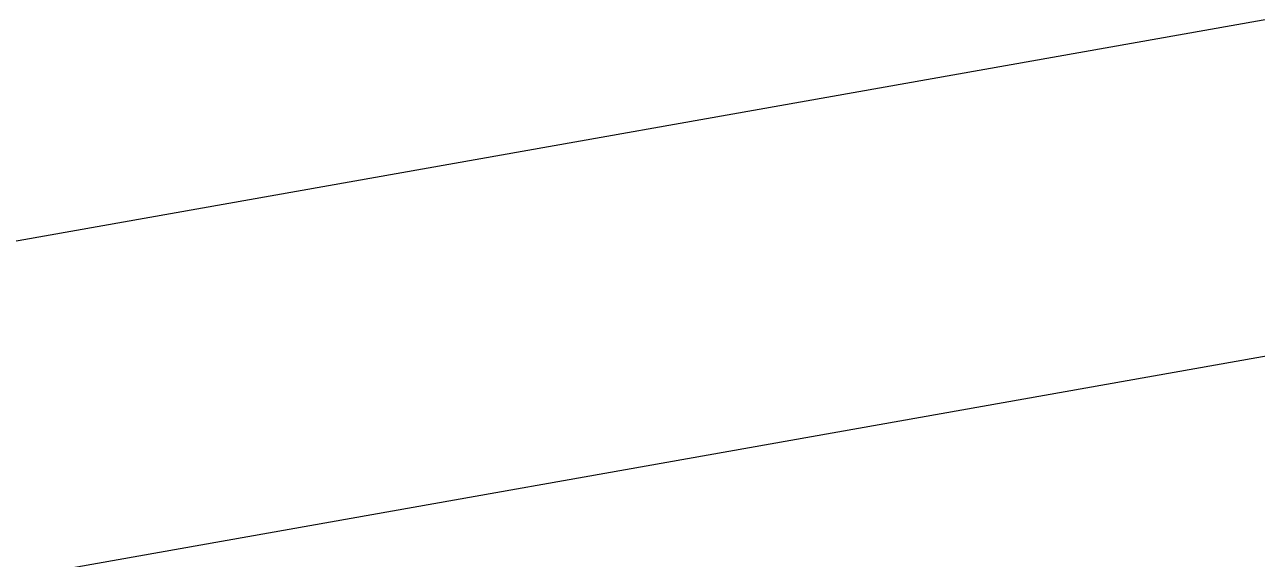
# Model space of a CAD drawing. Header units: millimetres. Extents: x -13407 to 95998, y -2611 to 109495.
# Drawn here: x 15218.502 to 15219.043, y 50705.204 to 50705.438 of the extents above; entities that cross this region are included whole.
import ezdxf
from ezdxf import colors
from ezdxf.entities.mleader import LeaderData, LeaderLine
from ezdxf.math import Vec2, Vec3

# ---------------------------------------------------------------- set-up
doc = ezdxf.new("R2010")
doc.units = ezdxf.units.MM
for name, color, linetype, lineweight in [('АР_Отметки', 250, 'Continuous', 15), ('АР_Размеры', 175, 'Continuous', 9), ('АР_Сущ Несущая стена', 202, 'Continuous', 30)]:
    doc.layers.add(name, color=color, linetype=linetype, lineweight=lineweight)
doc.styles.add('ISOCPEUR', font='isocpeur.ttf', dxfattribs={"width": 0.7})

# ---------------------------------------------------------------- blocks, each defined once
blk = doc.blocks.new('_DotSmall')
at = {"color": 0, "linetype": 'ByBlock', "const_width": 0.5}
blk.add_lwpolyline([(-0.0625, 0, 1), (0.0625, 0, 1)], format="xyb", close=True, dxfattribs=at)

msp = doc.modelspace()

# ---------------------------------------------------------------- linework, layer by layer
at = {"layer": 'АР_Размеры', "color": 5, "lineweight": 0, "ltscale": 100, "transparency": 33554687}
for points in [[(15221.92501, 50708.92965), (15221.57243, 50708.12422, -0.527868), (15221.07685, 50708.03638), (15220.469, 50708.67159, 0.527868), (15219.97342, 50708.58375), (15219.6209, 50707.77834, -0.527868), (15219.12533, 50707.6905), (15218.53231, 50708.32834, 0.57795), (15218.02083, 50708.19662), (15217.80963, 50707.29243, -0.615334), (15217.27597, 50707.186, 0.101403), (15214.83259, 50709.26173, 0.887085), (15214.48006, 50708.76971, -0.164997), (15216.34726, 50705.37161), (15216.36854, 50705.25156, 0.414304), (15216.86322, 50704.90581), (15220.58478, 50705.56541, 0.228696), (15220.88558, 50705.78246, -0.319049), (15221.32898, 50706.00058, -0.319002), (15221.68103, 50705.65379), (15221.89381, 50704.4533, -0.4144)], [(15221.92501, 50708.92965), (15221.57243, 50708.12422, -0.527868), (15221.07685, 50708.03638), (15220.469, 50708.67159, 0.527868), (15219.97342, 50708.58375), (15219.6209, 50707.77834, -0.527868), (15219.12533, 50707.6905), (15218.53231, 50708.32834, 0.57795), (15218.02083, 50708.19662), (15217.80963, 50707.29243, -0.615334), (15217.27597, 50707.186, 0.101403), (15214.83259, 50709.26173, 0.887085), (15214.48006, 50708.76971, -0.164997), (15216.34726, 50705.37161), (15216.36854, 50705.25156, 0.414304), (15216.86322, 50704.90581), (15220.58478, 50705.56541, 0.228696), (15220.88558, 50705.78246, -0.319049), (15221.32898, 50706.00058, -0.319002), (15221.68103, 50705.65379), (15221.89381, 50704.4533, -0.4144)], [(15221.92501, 50708.92965), (15221.57243, 50708.12422, -0.527868), (15221.07685, 50708.03638), (15220.469, 50708.67159, 0.527868), (15219.97342, 50708.58375), (15219.6209, 50707.77834, -0.527868), (15219.12533, 50707.6905), (15218.53231, 50708.32834, 0.57795), (15218.02083, 50708.19662), (15217.80963, 50707.29243, -0.615334), (15217.27597, 50707.186, 0.101403), (15214.83259, 50709.26173, 0.887085), (15214.48006, 50708.76971, -0.164997), (15216.34726, 50705.37161), (15216.36854, 50705.25156, 0.414304), (15216.86322, 50704.90581), (15220.58478, 50705.56541, 0.228696), (15220.88558, 50705.78246, -0.319049), (15221.32898, 50706.00058, -0.319002), (15221.68103, 50705.65379), (15221.89381, 50704.4533, -0.4144)], [(15221.92501, 50708.92965), (15221.57243, 50708.12422, -0.527868), (15221.07685, 50708.03638), (15220.469, 50708.67159, 0.527868), (15219.97342, 50708.58375), (15219.6209, 50707.77834, -0.527868), (15219.12533, 50707.6905), (15218.53231, 50708.32834, 0.57795), (15218.02083, 50708.19662), (15217.80963, 50707.29243, -0.615334), (15217.27597, 50707.186, 0.101403), (15214.83259, 50709.26173, 0.887085), (15214.48006, 50708.76971, -0.164997), (15216.34726, 50705.37161), (15216.36854, 50705.25156, 0.414304), (15216.86322, 50704.90581), (15220.58478, 50705.56541, 0.228696), (15220.88558, 50705.78246, -0.319049), (15221.32898, 50706.00058, -0.319002), (15221.68103, 50705.65379), (15221.89381, 50704.4533, -0.4144)], [(15221.92501, 50708.92965), (15221.57243, 50708.12422, -0.527868), (15221.07685, 50708.03638), (15220.469, 50708.67159, 0.527868), (15219.97342, 50708.58375), (15219.6209, 50707.77834, -0.527868), (15219.12533, 50707.6905), (15218.53231, 50708.32834, 0.57795), (15218.02083, 50708.19662), (15217.80963, 50707.29243, -0.615334), (15217.27597, 50707.186, 0.101403), (15214.83259, 50709.26173, 0.887085), (15214.48006, 50708.76971, -0.164997), (15216.34726, 50705.37161), (15216.36854, 50705.25156, 0.414304), (15216.86322, 50704.90581), (15220.58478, 50705.56541, 0.228696), (15220.88558, 50705.78246, -0.319049), (15221.32898, 50706.00058, -0.319002), (15221.68103, 50705.65379), (15221.89381, 50704.4533, -0.4144)], [(15221.92501, 50708.92965), (15221.57243, 50708.12422, -0.527868), (15221.07685, 50708.03638), (15220.469, 50708.67159, 0.527868), (15219.97342, 50708.58375), (15219.6209, 50707.77834, -0.527868), (15219.12533, 50707.6905), (15218.53231, 50708.32834, 0.57795), (15218.02083, 50708.19662), (15217.80963, 50707.29243, -0.615334), (15217.27597, 50707.186, 0.101403), (15214.83259, 50709.26173, 0.887085), (15214.48006, 50708.76971, -0.164997), (15216.34726, 50705.37161), (15216.36854, 50705.25156, 0.414304), (15216.86322, 50704.90581), (15220.58478, 50705.56541, 0.228696), (15220.88558, 50705.78246, -0.319049), (15221.32898, 50706.00058, -0.319002), (15221.68103, 50705.65379), (15221.89381, 50704.4533, -0.4144)], [(15221.92501, 50708.92965), (15221.57243, 50708.12422, -0.527868), (15221.07685, 50708.03638), (15220.469, 50708.67159, 0.527868), (15219.97342, 50708.58375), (15219.6209, 50707.77834, -0.527868), (15219.12533, 50707.6905), (15218.53231, 50708.32834, 0.57795), (15218.02083, 50708.19662), (15217.80963, 50707.29243, -0.615334), (15217.27597, 50707.186, 0.101403), (15214.83259, 50709.26173, 0.887085), (15214.48006, 50708.76971, -0.164997), (15216.34726, 50705.37161), (15216.36854, 50705.25156, 0.414304), (15216.86322, 50704.90581), (15220.58478, 50705.56541, 0.228696), (15220.88558, 50705.78246, -0.319049), (15221.32898, 50706.00058, -0.319002), (15221.68103, 50705.65379), (15221.89381, 50704.4533, -0.4144)], [(15221.92501, 50708.92965), (15221.57243, 50708.12422, -0.527868), (15221.07685, 50708.03638), (15220.469, 50708.67159, 0.527868), (15219.97342, 50708.58375), (15219.6209, 50707.77834, -0.527868), (15219.12533, 50707.6905), (15218.53231, 50708.32834, 0.57795), (15218.02083, 50708.19662), (15217.80963, 50707.29243, -0.615334), (15217.27597, 50707.186, 0.101403), (15214.83259, 50709.26173, 0.887085), (15214.48006, 50708.76971, -0.164997), (15216.34726, 50705.37161), (15216.36854, 50705.25156, 0.414304), (15216.86322, 50704.90581), (15220.58478, 50705.56541, 0.228696), (15220.88558, 50705.78246, -0.319049), (15221.32898, 50706.00058, -0.319002), (15221.68103, 50705.65379), (15221.89381, 50704.4533, -0.4144)], [(15221.92501, 50708.92965), (15221.57243, 50708.12422, -0.527868), (15221.07685, 50708.03638), (15220.469, 50708.67159, 0.527868), (15219.97342, 50708.58375), (15219.6209, 50707.77834, -0.527868), (15219.12533, 50707.6905), (15218.53231, 50708.32834, 0.57795), (15218.02083, 50708.19662), (15217.80963, 50707.29243, -0.615334), (15217.27597, 50707.186, 0.101403), (15214.83259, 50709.26173, 0.887085), (15214.48006, 50708.76971, -0.164997), (15216.34726, 50705.37161), (15216.36854, 50705.25156, 0.414304), (15216.86322, 50704.90581), (15220.58478, 50705.56541, 0.228696), (15220.88558, 50705.78246, -0.319049), (15221.32898, 50706.00058, -0.319002), (15221.68103, 50705.65379), (15221.89381, 50704.4533, -0.4144)], [(15221.92501, 50708.92965), (15221.57243, 50708.12422, -0.527868), (15221.07685, 50708.03638), (15220.469, 50708.67159, 0.527868), (15219.97342, 50708.58375), (15219.6209, 50707.77834, -0.527868), (15219.12533, 50707.6905), (15218.53231, 50708.32834, 0.57795), (15218.02083, 50708.19662), (15217.80963, 50707.29243, -0.615334), (15217.27597, 50707.186, 0.101403), (15214.83259, 50709.26173, 0.887085), (15214.48006, 50708.76971, -0.164997), (15216.34726, 50705.37161), (15216.36854, 50705.25156, 0.414304), (15216.86322, 50704.90581), (15220.58478, 50705.56541, 0.228696), (15220.88558, 50705.78246, -0.319049), (15221.32898, 50706.00058, -0.319002), (15221.68103, 50705.65379), (15221.89381, 50704.4533, -0.4144)], [(15221.92501, 50708.92965), (15221.57243, 50708.12422, -0.527868), (15221.07685, 50708.03638), (15220.469, 50708.67159, 0.527868), (15219.97342, 50708.58375), (15219.6209, 50707.77834, -0.527868), (15219.12533, 50707.6905), (15218.53231, 50708.32834, 0.57795), (15218.02083, 50708.19662), (15217.80963, 50707.29243, -0.615334), (15217.27597, 50707.186, 0.101403), (15214.83259, 50709.26173, 0.887085), (15214.48006, 50708.76971, -0.164997), (15216.34726, 50705.37161), (15216.36854, 50705.25156, 0.414304), (15216.86322, 50704.90581), (15220.58478, 50705.56541, 0.228696), (15220.88558, 50705.78246, -0.319049), (15221.32898, 50706.00058, -0.319002), (15221.68103, 50705.65379), (15221.89381, 50704.4533, -0.4144)], [(15221.92501, 50708.92965), (15221.57243, 50708.12422, -0.527868), (15221.07685, 50708.03638), (15220.469, 50708.67159, 0.527868), (15219.97342, 50708.58375), (15219.6209, 50707.77834, -0.527868), (15219.12533, 50707.6905), (15218.53231, 50708.32834, 0.57795), (15218.02083, 50708.19662), (15217.80963, 50707.29243, -0.615334), (15217.27597, 50707.186, 0.101403), (15214.83259, 50709.26173, 0.887085), (15214.48006, 50708.76971, -0.164997), (15216.34726, 50705.37161), (15216.36854, 50705.25156, 0.414304), (15216.86322, 50704.90581), (15220.58478, 50705.56541, 0.228696), (15220.88558, 50705.78246, -0.319049), (15221.32898, 50706.00058, -0.319002), (15221.68103, 50705.65379), (15221.89381, 50704.4533, -0.4144)], [(15221.92501, 50708.92965), (15221.57243, 50708.12422, -0.527868), (15221.07685, 50708.03638), (15220.469, 50708.67159, 0.527868), (15219.97342, 50708.58375), (15219.6209, 50707.77834, -0.527868), (15219.12533, 50707.6905), (15218.53231, 50708.32834, 0.57795), (15218.02083, 50708.19662), (15217.80963, 50707.29243, -0.615334), (15217.27597, 50707.186, 0.101403), (15214.83259, 50709.26173, 0.887085), (15214.48006, 50708.76971, -0.164997), (15216.34726, 50705.37161), (15216.36854, 50705.25156, 0.414304), (15216.86322, 50704.90581), (15220.58478, 50705.56541, 0.228696), (15220.88558, 50705.78246, -0.319049), (15221.32898, 50706.00058, -0.319002), (15221.68103, 50705.65379), (15221.89381, 50704.4533, -0.4144)], [(15221.92501, 50708.92965), (15221.57243, 50708.12422, -0.527868), (15221.07685, 50708.03638), (15220.469, 50708.67159, 0.527868), (15219.97342, 50708.58375), (15219.6209, 50707.77834, -0.527868), (15219.12533, 50707.6905), (15218.53231, 50708.32834, 0.57795), (15218.02083, 50708.19662), (15217.80963, 50707.29243, -0.615334), (15217.27597, 50707.186, 0.101403), (15214.83259, 50709.26173, 0.887085), (15214.48006, 50708.76971, -0.164997), (15216.34726, 50705.37161), (15216.36854, 50705.25156, 0.414304), (15216.86322, 50704.90581), (15220.58478, 50705.56541, 0.228696), (15220.88558, 50705.78246, -0.319049), (15221.32898, 50706.00058, -0.319002), (15221.68103, 50705.65379), (15221.89381, 50704.4533, -0.4144)], [(15221.92501, 50708.92965), (15221.57243, 50708.12422, -0.527868), (15221.07685, 50708.03638), (15220.469, 50708.67159, 0.527868), (15219.97342, 50708.58375), (15219.6209, 50707.77834, -0.527868), (15219.12533, 50707.6905), (15218.53231, 50708.32834, 0.57795), (15218.02083, 50708.19662), (15217.80963, 50707.29243, -0.615334), (15217.27597, 50707.186, 0.101403), (15214.83259, 50709.26173, 0.887085), (15214.48006, 50708.76971, -0.164997), (15216.34726, 50705.37161), (15216.36854, 50705.25156, 0.414304), (15216.86322, 50704.90581), (15220.58478, 50705.56541, 0.228696), (15220.88558, 50705.78246, -0.319049), (15221.32898, 50706.00058, -0.319002), (15221.68103, 50705.65379), (15221.89381, 50704.4533, -0.4144)], [(15221.92501, 50708.92965), (15221.57243, 50708.12422, -0.527868), (15221.07685, 50708.03638), (15220.469, 50708.67159, 0.527868), (15219.97342, 50708.58375), (15219.6209, 50707.77834, -0.527868), (15219.12533, 50707.6905), (15218.53231, 50708.32834, 0.57795), (15218.02083, 50708.19662), (15217.80963, 50707.29243, -0.615334), (15217.27597, 50707.186, 0.101403), (15214.83259, 50709.26173, 0.887085), (15214.48006, 50708.76971, -0.164997), (15216.34726, 50705.37161), (15216.36854, 50705.25156, 0.414304), (15216.86322, 50704.90581), (15220.58478, 50705.56541, 0.228696), (15220.88558, 50705.78246, -0.319049), (15221.32898, 50706.00058, -0.319002), (15221.68103, 50705.65379), (15221.89381, 50704.4533, -0.4144)], [(15221.92501, 50708.92965), (15221.57243, 50708.12422, -0.527868), (15221.07685, 50708.03638), (15220.469, 50708.67159, 0.527868), (15219.97342, 50708.58375), (15219.6209, 50707.77834, -0.527868), (15219.12533, 50707.6905), (15218.53231, 50708.32834, 0.57795), (15218.02083, 50708.19662), (15217.80963, 50707.29243, -0.615334), (15217.27597, 50707.186, 0.101403), (15214.83259, 50709.26173, 0.887085), (15214.48006, 50708.76971, -0.164997), (15216.34726, 50705.37161), (15216.36854, 50705.25156, 0.414304), (15216.86322, 50704.90581), (15220.58478, 50705.56541, 0.228696), (15220.88558, 50705.78246, -0.319049), (15221.32898, 50706.00058, -0.319002), (15221.68103, 50705.65379), (15221.89381, 50704.4533, -0.4144)], [(15221.92501, 50708.92965), (15221.57243, 50708.12422, -0.527868), (15221.07685, 50708.03638), (15220.469, 50708.67159, 0.527868), (15219.97342, 50708.58375), (15219.6209, 50707.77834, -0.527868), (15219.12533, 50707.6905), (15218.53231, 50708.32834, 0.57795), (15218.02083, 50708.19662), (15217.80963, 50707.29243, -0.615334), (15217.27597, 50707.186, 0.101403), (15214.83259, 50709.26173, 0.887085), (15214.48006, 50708.76971, -0.164997), (15216.34726, 50705.37161), (15216.36854, 50705.25156, 0.414304), (15216.86322, 50704.90581), (15220.58478, 50705.56541, 0.228696), (15220.88558, 50705.78246, -0.319049), (15221.32898, 50706.00058, -0.319002), (15221.68103, 50705.65379), (15221.89381, 50704.4533, -0.4144)], [(15221.92501, 50708.92965), (15221.57243, 50708.12422, -0.527868), (15221.07685, 50708.03638), (15220.469, 50708.67159, 0.527868), (15219.97342, 50708.58375), (15219.6209, 50707.77834, -0.527868), (15219.12533, 50707.6905), (15218.53231, 50708.32834, 0.57795), (15218.02083, 50708.19662), (15217.80963, 50707.29243, -0.615334), (15217.27597, 50707.186, 0.101403), (15214.83259, 50709.26173, 0.887085), (15214.48006, 50708.76971, -0.164997), (15216.34726, 50705.37161), (15216.36854, 50705.25156, 0.414304), (15216.86322, 50704.90581), (15220.58478, 50705.56541, 0.228696), (15220.88558, 50705.78246, -0.319049), (15221.32898, 50706.00058, -0.319002), (15221.68103, 50705.65379), (15221.89381, 50704.4533, -0.4144)], [(15221.92501, 50708.92965), (15221.57243, 50708.12422, -0.527868), (15221.07685, 50708.03638), (15220.469, 50708.67159, 0.527868), (15219.97342, 50708.58375), (15219.6209, 50707.77834, -0.527868), (15219.12533, 50707.6905), (15218.53231, 50708.32834, 0.57795), (15218.02083, 50708.19662), (15217.80963, 50707.29243, -0.615334), (15217.27597, 50707.186, 0.101403), (15214.83259, 50709.26173, 0.887085), (15214.48006, 50708.76971, -0.164997), (15216.34726, 50705.37161), (15216.36854, 50705.25156, 0.414304), (15216.86322, 50704.90581), (15220.58478, 50705.56541, 0.228696), (15220.88558, 50705.78246, -0.319049), (15221.32898, 50706.00058, -0.319002), (15221.68103, 50705.65379), (15221.89381, 50704.4533, -0.4144)], [(15221.92501, 50708.92965), (15221.57243, 50708.12422, -0.527868), (15221.07685, 50708.03638), (15220.469, 50708.67159, 0.527868), (15219.97342, 50708.58375), (15219.6209, 50707.77834, -0.527868), (15219.12533, 50707.6905), (15218.53231, 50708.32834, 0.57795), (15218.02083, 50708.19662), (15217.80963, 50707.29243, -0.615334), (15217.27597, 50707.186, 0.101403), (15214.83259, 50709.26173, 0.887085), (15214.48006, 50708.76971, -0.164997), (15216.34726, 50705.37161), (15216.36854, 50705.25156, 0.414304), (15216.86322, 50704.90581), (15220.58478, 50705.56541, 0.228696), (15220.88558, 50705.78246, -0.319049), (15221.32898, 50706.00058, -0.319002), (15221.68103, 50705.65379), (15221.89381, 50704.4533, -0.4144)], [(15221.92501, 50708.92965), (15221.57243, 50708.12422, -0.527868), (15221.07685, 50708.03638), (15220.469, 50708.67159, 0.527868), (15219.97342, 50708.58375), (15219.6209, 50707.77834, -0.527868), (15219.12533, 50707.6905), (15218.53231, 50708.32834, 0.57795), (15218.02083, 50708.19662), (15217.80963, 50707.29243, -0.615334), (15217.27597, 50707.186, 0.101403), (15214.83259, 50709.26173, 0.887085), (15214.48006, 50708.76971, -0.164997), (15216.34726, 50705.37161), (15216.36854, 50705.25156, 0.414304), (15216.86322, 50704.90581), (15220.58478, 50705.56541, 0.228696), (15220.88558, 50705.78246, -0.319049), (15221.32898, 50706.00058, -0.319002), (15221.68103, 50705.65379), (15221.89381, 50704.4533, -0.4144)], [(15221.92501, 50708.92965), (15221.57243, 50708.12422, -0.527868), (15221.07685, 50708.03638), (15220.469, 50708.67159, 0.527868), (15219.97342, 50708.58375), (15219.6209, 50707.77834, -0.527868), (15219.12533, 50707.6905), (15218.53231, 50708.32834, 0.57795), (15218.02083, 50708.19662), (15217.80963, 50707.29243, -0.615334), (15217.27597, 50707.186, 0.101403), (15214.83259, 50709.26173, 0.887085), (15214.48006, 50708.76971, -0.164997), (15216.34726, 50705.37161), (15216.36854, 50705.25156, 0.414304), (15216.86322, 50704.90581), (15220.58478, 50705.56541, 0.228696), (15220.88558, 50705.78246, -0.319049), (15221.32898, 50706.00058, -0.319002), (15221.68103, 50705.65379), (15221.89381, 50704.4533, -0.4144)], [(15221.92501, 50708.92965), (15221.57243, 50708.12422, -0.527868), (15221.07685, 50708.03638), (15220.469, 50708.67159, 0.527868), (15219.97342, 50708.58375), (15219.6209, 50707.77834, -0.527868), (15219.12533, 50707.6905), (15218.53231, 50708.32834, 0.57795), (15218.02083, 50708.19662), (15217.80963, 50707.29243, -0.615334), (15217.27597, 50707.186, 0.101403), (15214.83259, 50709.26173, 0.887085), (15214.48006, 50708.76971, -0.164997), (15216.34726, 50705.37161), (15216.36854, 50705.25156, 0.414304), (15216.86322, 50704.90581), (15220.58478, 50705.56541, 0.228696), (15220.88558, 50705.78246, -0.319049), (15221.32898, 50706.00058, -0.319002), (15221.68103, 50705.65379), (15221.89381, 50704.4533, -0.4144)], [(15221.92501, 50708.92965), (15221.57243, 50708.12422, -0.527868), (15221.07685, 50708.03638), (15220.469, 50708.67159, 0.527868), (15219.97342, 50708.58375), (15219.6209, 50707.77834, -0.527868), (15219.12533, 50707.6905), (15218.53231, 50708.32834, 0.57795), (15218.02083, 50708.19662), (15217.80963, 50707.29243, -0.615334), (15217.27597, 50707.186, 0.101403), (15214.83259, 50709.26173, 0.887085), (15214.48006, 50708.76971, -0.164997), (15216.34726, 50705.37161), (15216.36854, 50705.25156, 0.414304), (15216.86322, 50704.90581), (15220.58478, 50705.56541, 0.228696), (15220.88558, 50705.78246, -0.319049), (15221.32898, 50706.00058, -0.319002), (15221.68103, 50705.65379), (15221.89381, 50704.4533, -0.4144)], [(15221.92501, 50708.92965), (15221.57243, 50708.12422, -0.527868), (15221.07685, 50708.03638), (15220.469, 50708.67159, 0.527868), (15219.97342, 50708.58375), (15219.6209, 50707.77834, -0.527868), (15219.12533, 50707.6905), (15218.53231, 50708.32834, 0.57795), (15218.02083, 50708.19662), (15217.80963, 50707.29243, -0.615334), (15217.27597, 50707.186, 0.101403), (15214.83259, 50709.26173, 0.887085), (15214.48006, 50708.76971, -0.164997), (15216.34726, 50705.37161), (15216.36854, 50705.25156, 0.414304), (15216.86322, 50704.90581), (15220.58478, 50705.56541, 0.228696), (15220.88558, 50705.78246, -0.319049), (15221.32898, 50706.00058, -0.319002), (15221.68103, 50705.65379), (15221.89381, 50704.4533, -0.4144)], [(15221.92501, 50708.92965), (15221.57243, 50708.12422, -0.527868), (15221.07685, 50708.03638), (15220.469, 50708.67159, 0.527868), (15219.97342, 50708.58375), (15219.6209, 50707.77834, -0.527868), (15219.12533, 50707.6905), (15218.53231, 50708.32834, 0.57795), (15218.02083, 50708.19662), (15217.80963, 50707.29243, -0.615334), (15217.27597, 50707.186, 0.101403), (15214.83259, 50709.26173, 0.887085), (15214.48006, 50708.76971, -0.164997), (15216.34726, 50705.37161), (15216.36854, 50705.25156, 0.414304), (15216.86322, 50704.90581), (15220.58478, 50705.56541, 0.228696), (15220.88558, 50705.78246, -0.319049), (15221.32898, 50706.00058, -0.319002), (15221.68103, 50705.65379), (15221.89381, 50704.4533, -0.4144)], [(15221.92501, 50708.92965), (15221.57243, 50708.12422, -0.527868), (15221.07685, 50708.03638), (15220.469, 50708.67159, 0.527868), (15219.97342, 50708.58375), (15219.6209, 50707.77834, -0.527868), (15219.12533, 50707.6905), (15218.53231, 50708.32834, 0.57795), (15218.02083, 50708.19662), (15217.80963, 50707.29243, -0.615334), (15217.27597, 50707.186, 0.101403), (15214.83259, 50709.26173, 0.887085), (15214.48006, 50708.76971, -0.164997), (15216.34726, 50705.37161), (15216.36854, 50705.25156, 0.414304), (15216.86322, 50704.90581), (15220.58478, 50705.56541, 0.228696), (15220.88558, 50705.78246, -0.319049), (15221.32898, 50706.00058, -0.319002), (15221.68103, 50705.65379), (15221.89381, 50704.4533, -0.4144)], [(15221.92501, 50708.92965), (15221.57243, 50708.12422, -0.527868), (15221.07685, 50708.03638), (15220.469, 50708.67159, 0.527868), (15219.97342, 50708.58375), (15219.6209, 50707.77834, -0.527868), (15219.12533, 50707.6905), (15218.53231, 50708.32834, 0.57795), (15218.02083, 50708.19662), (15217.80963, 50707.29243, -0.615334), (15217.27597, 50707.186, 0.101403), (15214.83259, 50709.26173, 0.887085), (15214.48006, 50708.76971, -0.164997), (15216.34726, 50705.37161), (15216.36854, 50705.25156, 0.414304), (15216.86322, 50704.90581), (15220.58478, 50705.56541, 0.228696), (15220.88558, 50705.78246, -0.319049), (15221.32898, 50706.00058, -0.319002), (15221.68103, 50705.65379), (15221.89381, 50704.4533, -0.4144)], [(15221.92501, 50708.92965), (15221.57243, 50708.12422, -0.527868), (15221.07685, 50708.03638), (15220.469, 50708.67159, 0.527868), (15219.97342, 50708.58375), (15219.6209, 50707.77834, -0.527868), (15219.12533, 50707.6905), (15218.53231, 50708.32834, 0.57795), (15218.02083, 50708.19662), (15217.80963, 50707.29243, -0.615334), (15217.27597, 50707.186, 0.101403), (15214.83259, 50709.26173, 0.887085), (15214.48006, 50708.76971, -0.164997), (15216.34726, 50705.37161), (15216.36854, 50705.25156, 0.414304), (15216.86322, 50704.90581), (15220.58478, 50705.56541, 0.228696), (15220.88558, 50705.78246, -0.319049), (15221.32898, 50706.00058, -0.319002), (15221.68103, 50705.65379), (15221.89381, 50704.4533, -0.4144)], [(15221.92501, 50708.92965), (15221.57243, 50708.12422, -0.527868), (15221.07685, 50708.03638), (15220.469, 50708.67159, 0.527868), (15219.97342, 50708.58375), (15219.6209, 50707.77834, -0.527868), (15219.12533, 50707.6905), (15218.53231, 50708.32834, 0.57795), (15218.02083, 50708.19662), (15217.80963, 50707.29243, -0.615334), (15217.27597, 50707.186, 0.101403), (15214.83259, 50709.26173, 0.887085), (15214.48006, 50708.76971, -0.164997), (15216.34726, 50705.37161), (15216.36854, 50705.25156, 0.414304), (15216.86322, 50704.90581), (15220.58478, 50705.56541, 0.228696), (15220.88558, 50705.78246, -0.319049), (15221.32898, 50706.00058, -0.319002), (15221.68103, 50705.65379), (15221.89381, 50704.4533, -0.4144)], [(15221.92501, 50708.92965), (15221.57243, 50708.12422, -0.527868), (15221.07685, 50708.03638), (15220.469, 50708.67159, 0.527868), (15219.97342, 50708.58375), (15219.6209, 50707.77834, -0.527868), (15219.12533, 50707.6905), (15218.53231, 50708.32834, 0.57795), (15218.02083, 50708.19662), (15217.80963, 50707.29243, -0.615334), (15217.27597, 50707.186, 0.101403), (15214.83259, 50709.26173, 0.887085), (15214.48006, 50708.76971, -0.164997), (15216.34726, 50705.37161), (15216.36854, 50705.25156, 0.414304), (15216.86322, 50704.90581), (15220.58478, 50705.56541, 0.228696), (15220.88558, 50705.78246, -0.319049), (15221.32898, 50706.00058, -0.319002), (15221.68103, 50705.65379), (15221.89381, 50704.4533, -0.4144)], [(15221.92501, 50708.92965), (15221.57243, 50708.12422, -0.527868), (15221.07685, 50708.03638), (15220.469, 50708.67159, 0.527868), (15219.97342, 50708.58375), (15219.6209, 50707.77834, -0.527868), (15219.12533, 50707.6905), (15218.53231, 50708.32834, 0.57795), (15218.02083, 50708.19662), (15217.80963, 50707.29243, -0.615334), (15217.27597, 50707.186, 0.101403), (15214.83259, 50709.26173, 0.887085), (15214.48006, 50708.76971, -0.164997), (15216.34726, 50705.37161), (15216.36854, 50705.25156, 0.414304), (15216.86322, 50704.90581), (15220.58478, 50705.56541, 0.228696), (15220.88558, 50705.78246, -0.319049), (15221.32898, 50706.00058, -0.319002), (15221.68103, 50705.65379), (15221.89381, 50704.4533, -0.4144)], [(15221.92501, 50708.92965), (15221.57243, 50708.12422, -0.527868), (15221.07685, 50708.03638), (15220.469, 50708.67159, 0.527868), (15219.97342, 50708.58375), (15219.6209, 50707.77834, -0.527868), (15219.12533, 50707.6905), (15218.53231, 50708.32834, 0.57795), (15218.02083, 50708.19662), (15217.80963, 50707.29243, -0.615334), (15217.27597, 50707.186, 0.101403), (15214.83259, 50709.26173, 0.887085), (15214.48006, 50708.76971, -0.164997), (15216.34726, 50705.37161), (15216.36854, 50705.25156, 0.414304), (15216.86322, 50704.90581), (15220.58478, 50705.56541, 0.228696), (15220.88558, 50705.78246, -0.319049), (15221.32898, 50706.00058, -0.319002), (15221.68103, 50705.65379), (15221.89381, 50704.4533, -0.4144)], [(15221.92501, 50708.92965), (15221.57243, 50708.12422, -0.527868), (15221.07685, 50708.03638), (15220.469, 50708.67159, 0.527868), (15219.97342, 50708.58375), (15219.6209, 50707.77834, -0.527868), (15219.12533, 50707.6905), (15218.53231, 50708.32834, 0.57795), (15218.02083, 50708.19662), (15217.80963, 50707.29243, -0.615334), (15217.27597, 50707.186, 0.101403), (15214.83259, 50709.26173, 0.887085), (15214.48006, 50708.76971, -0.164997), (15216.34726, 50705.37161), (15216.36854, 50705.25156, 0.414304), (15216.86322, 50704.90581), (15220.58478, 50705.56541, 0.228696), (15220.88558, 50705.78246, -0.319049), (15221.32898, 50706.00058, -0.319002), (15221.68103, 50705.65379), (15221.89381, 50704.4533, -0.4144)], [(15221.92501, 50708.92965), (15221.57243, 50708.12422, -0.527868), (15221.07685, 50708.03638), (15220.469, 50708.67159, 0.527868), (15219.97342, 50708.58375), (15219.6209, 50707.77834, -0.527868), (15219.12533, 50707.6905), (15218.53231, 50708.32834, 0.57795), (15218.02083, 50708.19662), (15217.80963, 50707.29243, -0.615334), (15217.27597, 50707.186, 0.101403), (15214.83259, 50709.26173, 0.887085), (15214.48006, 50708.76971, -0.164997), (15216.34726, 50705.37161), (15216.36854, 50705.25156, 0.414304), (15216.86322, 50704.90581), (15220.58478, 50705.56541, 0.228696), (15220.88558, 50705.78246, -0.319049), (15221.32898, 50706.00058, -0.319002), (15221.68103, 50705.65379), (15221.89381, 50704.4533, -0.4144)], [(15221.92501, 50708.92965), (15221.57243, 50708.12422, -0.527868), (15221.07685, 50708.03638), (15220.469, 50708.67159, 0.527868), (15219.97342, 50708.58375), (15219.6209, 50707.77834, -0.527868), (15219.12533, 50707.6905), (15218.53231, 50708.32834, 0.57795), (15218.02083, 50708.19662), (15217.80963, 50707.29243, -0.615334), (15217.27597, 50707.186, 0.101403), (15214.83259, 50709.26173, 0.887085), (15214.48006, 50708.76971, -0.164997), (15216.34726, 50705.37161), (15216.36854, 50705.25156, 0.414304), (15216.86322, 50704.90581), (15220.58478, 50705.56541, 0.228696), (15220.88558, 50705.78246, -0.319049), (15221.32898, 50706.00058, -0.319002), (15221.68103, 50705.65379), (15221.89381, 50704.4533, -0.4144)], [(15221.92501, 50708.92965), (15221.57243, 50708.12422, -0.527868), (15221.07685, 50708.03638), (15220.469, 50708.67159, 0.527868), (15219.97342, 50708.58375), (15219.6209, 50707.77834, -0.527868), (15219.12533, 50707.6905), (15218.53231, 50708.32834, 0.57795), (15218.02083, 50708.19662), (15217.80963, 50707.29243, -0.615334), (15217.27597, 50707.186, 0.101403), (15214.83259, 50709.26173, 0.887085), (15214.48006, 50708.76971, -0.164997), (15216.34726, 50705.37161), (15216.36854, 50705.25156, 0.414304), (15216.86322, 50704.90581), (15220.58478, 50705.56541, 0.228696), (15220.88558, 50705.78246, -0.319049), (15221.32898, 50706.00058, -0.319002), (15221.68103, 50705.65379), (15221.89381, 50704.4533, -0.4144)], [(15221.92501, 50708.92965), (15221.57243, 50708.12422, -0.527868), (15221.07685, 50708.03638), (15220.469, 50708.67159, 0.527868), (15219.97342, 50708.58375), (15219.6209, 50707.77834, -0.527868), (15219.12533, 50707.6905), (15218.53231, 50708.32834, 0.57795), (15218.02083, 50708.19662), (15217.80963, 50707.29243, -0.615334), (15217.27597, 50707.186, 0.101403), (15214.83259, 50709.26173, 0.887085), (15214.48006, 50708.76971, -0.164997), (15216.34726, 50705.37161), (15216.36854, 50705.25156, 0.414304), (15216.86322, 50704.90581), (15220.58478, 50705.56541, 0.228696), (15220.88558, 50705.78246, -0.319049), (15221.32898, 50706.00058, -0.319002), (15221.68103, 50705.65379), (15221.89381, 50704.4533, -0.4144)], [(15221.92501, 50708.92965), (15221.57243, 50708.12422, -0.527868), (15221.07685, 50708.03638), (15220.469, 50708.67159, 0.527868), (15219.97342, 50708.58375), (15219.6209, 50707.77834, -0.527868), (15219.12533, 50707.6905), (15218.53231, 50708.32834, 0.57795), (15218.02083, 50708.19662), (15217.80963, 50707.29243, -0.615334), (15217.27597, 50707.186, 0.101403), (15214.83259, 50709.26173, 0.887085), (15214.48006, 50708.76971, -0.164997), (15216.34726, 50705.37161), (15216.36854, 50705.25156, 0.414304), (15216.86322, 50704.90581), (15220.58478, 50705.56541, 0.228696), (15220.88558, 50705.78246, -0.319049), (15221.32898, 50706.00058, -0.319002), (15221.68103, 50705.65379), (15221.89381, 50704.4533, -0.4144)], [(15221.92501, 50708.92965), (15221.57243, 50708.12422, -0.527868), (15221.07685, 50708.03638), (15220.469, 50708.67159, 0.527868), (15219.97342, 50708.58375), (15219.6209, 50707.77834, -0.527868), (15219.12533, 50707.6905), (15218.53231, 50708.32834, 0.57795), (15218.02083, 50708.19662), (15217.80963, 50707.29243, -0.615334), (15217.27597, 50707.186, 0.101403), (15214.83259, 50709.26173, 0.887085), (15214.48006, 50708.76971, -0.164997), (15216.34726, 50705.37161), (15216.36854, 50705.25156, 0.414304), (15216.86322, 50704.90581), (15220.58478, 50705.56541, 0.228696), (15220.88558, 50705.78246, -0.319049), (15221.32898, 50706.00058, -0.319002), (15221.68103, 50705.65379), (15221.89381, 50704.4533, -0.4144)], [(15221.92501, 50708.92965), (15221.57243, 50708.12422, -0.527868), (15221.07685, 50708.03638), (15220.469, 50708.67159, 0.527868), (15219.97342, 50708.58375), (15219.6209, 50707.77834, -0.527868), (15219.12533, 50707.6905), (15218.53231, 50708.32834, 0.57795), (15218.02083, 50708.19662), (15217.80963, 50707.29243, -0.615334), (15217.27597, 50707.186, 0.101403), (15214.83259, 50709.26173, 0.887085), (15214.48006, 50708.76971, -0.164997), (15216.34726, 50705.37161), (15216.36854, 50705.25156, 0.414304), (15216.86322, 50704.90581), (15220.58478, 50705.56541, 0.228696), (15220.88558, 50705.78246, -0.319049), (15221.32898, 50706.00058, -0.319002), (15221.68103, 50705.65379), (15221.89381, 50704.4533, -0.4144)], [(15221.92501, 50708.92965), (15221.57243, 50708.12422, -0.527868), (15221.07685, 50708.03638), (15220.469, 50708.67159, 0.527868), (15219.97342, 50708.58375), (15219.6209, 50707.77834, -0.527868), (15219.12533, 50707.6905), (15218.53231, 50708.32834, 0.57795), (15218.02083, 50708.19662), (15217.80963, 50707.29243, -0.615334), (15217.27597, 50707.186, 0.101403), (15214.83259, 50709.26173, 0.887085), (15214.48006, 50708.76971, -0.164997), (15216.34726, 50705.37161), (15216.36854, 50705.25156, 0.414304), (15216.86322, 50704.90581), (15220.58478, 50705.56541, 0.228696), (15220.88558, 50705.78246, -0.319049), (15221.32898, 50706.00058, -0.319002), (15221.68103, 50705.65379), (15221.89381, 50704.4533, -0.4144)], [(15221.92501, 50708.92965), (15221.57243, 50708.12422, -0.527868), (15221.07685, 50708.03638), (15220.469, 50708.67159, 0.527868), (15219.97342, 50708.58375), (15219.6209, 50707.77834, -0.527868), (15219.12533, 50707.6905), (15218.53231, 50708.32834, 0.57795), (15218.02083, 50708.19662), (15217.80963, 50707.29243, -0.615334), (15217.27597, 50707.186, 0.101403), (15214.83259, 50709.26173, 0.887085), (15214.48006, 50708.76971, -0.164997), (15216.34726, 50705.37161), (15216.36854, 50705.25156, 0.414304), (15216.86322, 50704.90581), (15220.58478, 50705.56541, 0.228696), (15220.88558, 50705.78246, -0.319049), (15221.32898, 50706.00058, -0.319002), (15221.68103, 50705.65379), (15221.89381, 50704.4533, -0.4144)], [(15221.92501, 50708.92965), (15221.57243, 50708.12422, -0.527868), (15221.07685, 50708.03638), (15220.469, 50708.67159, 0.527868), (15219.97342, 50708.58375), (15219.6209, 50707.77834, -0.527868), (15219.12533, 50707.6905), (15218.53231, 50708.32834, 0.57795), (15218.02083, 50708.19662), (15217.80963, 50707.29243, -0.615334), (15217.27597, 50707.186, 0.101403), (15214.83259, 50709.26173, 0.887085), (15214.48006, 50708.76971, -0.164997), (15216.34726, 50705.37161), (15216.36854, 50705.25156, 0.414304), (15216.86322, 50704.90581), (15220.58478, 50705.56541, 0.228696), (15220.88558, 50705.78246, -0.319049), (15221.32898, 50706.00058, -0.319002), (15221.68103, 50705.65379), (15221.89381, 50704.4533, -0.4144)], [(15221.92501, 50708.92965), (15221.57243, 50708.12422, -0.527868), (15221.07685, 50708.03638), (15220.469, 50708.67159, 0.527868), (15219.97342, 50708.58375), (15219.6209, 50707.77834, -0.527868), (15219.12533, 50707.6905), (15218.53231, 50708.32834, 0.57795), (15218.02083, 50708.19662), (15217.80963, 50707.29243, -0.615334), (15217.27597, 50707.186, 0.101403), (15214.83259, 50709.26173, 0.887085), (15214.48006, 50708.76971, -0.164997), (15216.34726, 50705.37161), (15216.36854, 50705.25156, 0.414304), (15216.86322, 50704.90581), (15220.58478, 50705.56541, 0.228696), (15220.88558, 50705.78246, -0.319049), (15221.32898, 50706.00058, -0.319002), (15221.68103, 50705.65379), (15221.89381, 50704.4533, -0.4144)], [(15221.92501, 50708.92965), (15221.57243, 50708.12422, -0.527868), (15221.07685, 50708.03638), (15220.469, 50708.67159, 0.527868), (15219.97342, 50708.58375), (15219.6209, 50707.77834, -0.527868), (15219.12533, 50707.6905), (15218.53231, 50708.32834, 0.57795), (15218.02083, 50708.19662), (15217.80963, 50707.29243, -0.615334), (15217.27597, 50707.186, 0.101403), (15214.83259, 50709.26173, 0.887085), (15214.48006, 50708.76971, -0.164997), (15216.34726, 50705.37161), (15216.36854, 50705.25156, 0.414304), (15216.86322, 50704.90581), (15220.58478, 50705.56541, 0.228696), (15220.88558, 50705.78246, -0.319049), (15221.32898, 50706.00058, -0.319002), (15221.68103, 50705.65379), (15221.89381, 50704.4533, -0.4144)], [(15221.92501, 50708.92965), (15221.57243, 50708.12422, -0.527868), (15221.07685, 50708.03638), (15220.469, 50708.67159, 0.527868), (15219.97342, 50708.58375), (15219.6209, 50707.77834, -0.527868), (15219.12533, 50707.6905), (15218.53231, 50708.32834, 0.57795), (15218.02083, 50708.19662), (15217.80963, 50707.29243, -0.615334), (15217.27597, 50707.186, 0.101403), (15214.83259, 50709.26173, 0.887085), (15214.48006, 50708.76971, -0.164997), (15216.34726, 50705.37161), (15216.36854, 50705.25156, 0.414304), (15216.86322, 50704.90581), (15220.58478, 50705.56541, 0.228696), (15220.88558, 50705.78246, -0.319049), (15221.32898, 50706.00058, -0.319002), (15221.68103, 50705.65379), (15221.89381, 50704.4533, -0.4144)], [(15221.92501, 50708.92965), (15221.57243, 50708.12422, -0.527868), (15221.07685, 50708.03638), (15220.469, 50708.67159, 0.527868), (15219.97342, 50708.58375), (15219.6209, 50707.77834, -0.527868), (15219.12533, 50707.6905), (15218.53231, 50708.32834, 0.57795), (15218.02083, 50708.19662), (15217.80963, 50707.29243, -0.615334), (15217.27597, 50707.186, 0.101403), (15214.83259, 50709.26173, 0.887085), (15214.48006, 50708.76971, -0.164997), (15216.34726, 50705.37161), (15216.36854, 50705.25156, 0.414304), (15216.86322, 50704.90581), (15220.58478, 50705.56541, 0.228696), (15220.88558, 50705.78246, -0.319049), (15221.32898, 50706.00058, -0.319002), (15221.68103, 50705.65379), (15221.89381, 50704.4533, -0.4144)], [(15221.92501, 50708.92965), (15221.57243, 50708.12422, -0.527868), (15221.07685, 50708.03638), (15220.469, 50708.67159, 0.527868), (15219.97342, 50708.58375), (15219.6209, 50707.77834, -0.527868), (15219.12533, 50707.6905), (15218.53231, 50708.32834, 0.57795), (15218.02083, 50708.19662), (15217.80963, 50707.29243, -0.615334), (15217.27597, 50707.186, 0.101403), (15214.83259, 50709.26173, 0.887085), (15214.48006, 50708.76971, -0.164997), (15216.34726, 50705.37161), (15216.36854, 50705.25156, 0.414304), (15216.86322, 50704.90581), (15220.58478, 50705.56541, 0.228696), (15220.88558, 50705.78246, -0.319049), (15221.32898, 50706.00058, -0.319002), (15221.68103, 50705.65379), (15221.89381, 50704.4533, -0.4144)], [(15221.92501, 50708.92965), (15221.57243, 50708.12422, -0.527868), (15221.07685, 50708.03638), (15220.469, 50708.67159, 0.527868), (15219.97342, 50708.58375), (15219.6209, 50707.77834, -0.527868), (15219.12533, 50707.6905), (15218.53231, 50708.32834, 0.57795), (15218.02083, 50708.19662), (15217.80963, 50707.29243, -0.615334), (15217.27597, 50707.186, 0.101403), (15214.83259, 50709.26173, 0.887085), (15214.48006, 50708.76971, -0.164997), (15216.34726, 50705.37161), (15216.36854, 50705.25156, 0.414304), (15216.86322, 50704.90581), (15220.58478, 50705.56541, 0.228696), (15220.88558, 50705.78246, -0.319049), (15221.32898, 50706.00058, -0.319002), (15221.68103, 50705.65379), (15221.89381, 50704.4533, -0.4144)], [(15221.92501, 50708.92965), (15221.57243, 50708.12422, -0.527868), (15221.07685, 50708.03638), (15220.469, 50708.67159, 0.527868), (15219.97342, 50708.58375), (15219.6209, 50707.77834, -0.527868), (15219.12533, 50707.6905), (15218.53231, 50708.32834, 0.57795), (15218.02083, 50708.19662), (15217.80963, 50707.29243, -0.615334), (15217.27597, 50707.186, 0.101403), (15214.83259, 50709.26173, 0.887085), (15214.48006, 50708.76971, -0.164997), (15216.34726, 50705.37161), (15216.36854, 50705.25156, 0.414304), (15216.86322, 50704.90581), (15220.58478, 50705.56541, 0.228696), (15220.88558, 50705.78246, -0.319049), (15221.32898, 50706.00058, -0.319002), (15221.68103, 50705.65379), (15221.89381, 50704.4533, -0.4144)], [(15221.92501, 50708.92965), (15221.57243, 50708.12422, -0.527868), (15221.07685, 50708.03638), (15220.469, 50708.67159, 0.527868), (15219.97342, 50708.58375), (15219.6209, 50707.77834, -0.527868), (15219.12533, 50707.6905), (15218.53231, 50708.32834, 0.57795), (15218.02083, 50708.19662), (15217.80963, 50707.29243, -0.615334), (15217.27597, 50707.186, 0.101403), (15214.83259, 50709.26173, 0.887085), (15214.48006, 50708.76971, -0.164997), (15216.34726, 50705.37161), (15216.36854, 50705.25156, 0.414304), (15216.86322, 50704.90581), (15220.58478, 50705.56541, 0.228696), (15220.88558, 50705.78246, -0.319049), (15221.32898, 50706.00058, -0.319002), (15221.68103, 50705.65379), (15221.89381, 50704.4533, -0.4144)], [(15221.79937, 50705.43272), (15221.11402, 50705.80656), (15217.75254, 50705.21078, 0.551224), (15217.55759, 50704.73367), (15219.36754, 50702.20656, -0.267349), (15219.46787, 50701.17711), (15218.91781, 50700.08905, 0.249629), (15218.95068, 50699.57451), (15221.41866, 50695.43049, 0.827043), (15222.42576, 50695.81446)], [(15221.79937, 50705.43272), (15221.11402, 50705.80656), (15217.75254, 50705.21078, 0.551224), (15217.55759, 50704.73367), (15219.36754, 50702.20656, -0.267349), (15219.46787, 50701.17711), (15218.91781, 50700.08905, 0.249629), (15218.95068, 50699.57451), (15221.41866, 50695.43049, 0.827043), (15222.42576, 50695.81446)], [(15221.79937, 50705.43272), (15221.11402, 50705.80656), (15217.75254, 50705.21078, 0.551224), (15217.55759, 50704.73367), (15219.36754, 50702.20656, -0.267349), (15219.46787, 50701.17711), (15218.91781, 50700.08905, 0.249629), (15218.95068, 50699.57451), (15221.41866, 50695.43049, 0.827043), (15222.42576, 50695.81446)], [(15221.79937, 50705.43272), (15221.11402, 50705.80656), (15217.75254, 50705.21078, 0.551224), (15217.55759, 50704.73367), (15219.36754, 50702.20656, -0.267349), (15219.46787, 50701.17711), (15218.91781, 50700.08905, 0.249629), (15218.95068, 50699.57451), (15221.41866, 50695.43049, 0.827043), (15222.42576, 50695.81446)], [(15221.79937, 50705.43272), (15221.11402, 50705.80656), (15217.75254, 50705.21078, 0.551224), (15217.55759, 50704.73367), (15219.36754, 50702.20656, -0.267349), (15219.46787, 50701.17711), (15218.91781, 50700.08905, 0.249629), (15218.95068, 50699.57451), (15221.41866, 50695.43049, 0.827043), (15222.42576, 50695.81446)], [(15221.79937, 50705.43272), (15221.11402, 50705.80656), (15217.75254, 50705.21078, 0.551224), (15217.55759, 50704.73367), (15219.36754, 50702.20656, -0.267349), (15219.46787, 50701.17711), (15218.91781, 50700.08905, 0.249629), (15218.95068, 50699.57451), (15221.41866, 50695.43049, 0.827043), (15222.42576, 50695.81446)], [(15221.79937, 50705.43272), (15221.11402, 50705.80656), (15217.75254, 50705.21078, 0.551224), (15217.55759, 50704.73367), (15219.36754, 50702.20656, -0.267349), (15219.46787, 50701.17711), (15218.91781, 50700.08905, 0.249629), (15218.95068, 50699.57451), (15221.41866, 50695.43049, 0.827043), (15222.42576, 50695.81446)], [(15221.79937, 50705.43272), (15221.11402, 50705.80656), (15217.75254, 50705.21078, 0.551224), (15217.55759, 50704.73367), (15219.36754, 50702.20656, -0.267349), (15219.46787, 50701.17711), (15218.91781, 50700.08905, 0.249629), (15218.95068, 50699.57451), (15221.41866, 50695.43049, 0.827043), (15222.42576, 50695.81446)], [(15221.79937, 50705.43272), (15221.11402, 50705.80656), (15217.75254, 50705.21078, 0.551224), (15217.55759, 50704.73367), (15219.36754, 50702.20656, -0.267349), (15219.46787, 50701.17711), (15218.91781, 50700.08905, 0.249629), (15218.95068, 50699.57451), (15221.41866, 50695.43049, 0.827043), (15222.42576, 50695.81446)], [(15221.79937, 50705.43272), (15221.11402, 50705.80656), (15217.75254, 50705.21078, 0.551224), (15217.55759, 50704.73367), (15219.36754, 50702.20656, -0.267349), (15219.46787, 50701.17711), (15218.91781, 50700.08905, 0.249629), (15218.95068, 50699.57451), (15221.41866, 50695.43049, 0.827043), (15222.42576, 50695.81446)], [(15221.79937, 50705.43272), (15221.11402, 50705.80656), (15217.75254, 50705.21078, 0.551224), (15217.55759, 50704.73367), (15219.36754, 50702.20656, -0.267349), (15219.46787, 50701.17711), (15218.91781, 50700.08905, 0.249629), (15218.95068, 50699.57451), (15221.41866, 50695.43049, 0.827043), (15222.42576, 50695.81446)], [(15221.79937, 50705.43272), (15221.11402, 50705.80656), (15217.75254, 50705.21078, 0.551224), (15217.55759, 50704.73367), (15219.36754, 50702.20656, -0.267349), (15219.46787, 50701.17711), (15218.91781, 50700.08905, 0.249629), (15218.95068, 50699.57451), (15221.41866, 50695.43049, 0.827043), (15222.42576, 50695.81446)], [(15221.79937, 50705.43272), (15221.11402, 50705.80656), (15217.75254, 50705.21078, 0.551224), (15217.55759, 50704.73367), (15219.36754, 50702.20656, -0.267349), (15219.46787, 50701.17711), (15218.91781, 50700.08905, 0.249629), (15218.95068, 50699.57451), (15221.41866, 50695.43049, 0.827043), (15222.42576, 50695.81446)], [(15221.79937, 50705.43272), (15221.11402, 50705.80656), (15217.75254, 50705.21078, 0.551224), (15217.55759, 50704.73367), (15219.36754, 50702.20656, -0.267349), (15219.46787, 50701.17711), (15218.91781, 50700.08905, 0.249629), (15218.95068, 50699.57451), (15221.41866, 50695.43049, 0.827043), (15222.42576, 50695.81446)], [(15221.79937, 50705.43272), (15221.11402, 50705.80656), (15217.75254, 50705.21078, 0.551224), (15217.55759, 50704.73367), (15219.36754, 50702.20656, -0.267349), (15219.46787, 50701.17711), (15218.91781, 50700.08905, 0.249629), (15218.95068, 50699.57451), (15221.41866, 50695.43049, 0.827043), (15222.42576, 50695.81446)], [(15221.79937, 50705.43272), (15221.11402, 50705.80656), (15217.75254, 50705.21078, 0.551224), (15217.55759, 50704.73367), (15219.36754, 50702.20656, -0.267349), (15219.46787, 50701.17711), (15218.91781, 50700.08905, 0.249629), (15218.95068, 50699.57451), (15221.41866, 50695.43049, 0.827043), (15222.42576, 50695.81446)], [(15221.79937, 50705.43272), (15221.11402, 50705.80656), (15217.75254, 50705.21078, 0.551224), (15217.55759, 50704.73367), (15219.36754, 50702.20656, -0.267349), (15219.46787, 50701.17711), (15218.91781, 50700.08905, 0.249629), (15218.95068, 50699.57451), (15221.41866, 50695.43049, 0.827043), (15222.42576, 50695.81446)], [(15221.79937, 50705.43272), (15221.11402, 50705.80656), (15217.75254, 50705.21078, 0.551224), (15217.55759, 50704.73367), (15219.36754, 50702.20656, -0.267349), (15219.46787, 50701.17711), (15218.91781, 50700.08905, 0.249629), (15218.95068, 50699.57451), (15221.41866, 50695.43049, 0.827043), (15222.42576, 50695.81446)], [(15221.79937, 50705.43272), (15221.11402, 50705.80656), (15217.75254, 50705.21078, 0.551224), (15217.55759, 50704.73367), (15219.36754, 50702.20656, -0.267349), (15219.46787, 50701.17711), (15218.91781, 50700.08905, 0.249629), (15218.95068, 50699.57451), (15221.41866, 50695.43049, 0.827043), (15222.42576, 50695.81446)], [(15221.79937, 50705.43272), (15221.11402, 50705.80656), (15217.75254, 50705.21078, 0.551224), (15217.55759, 50704.73367), (15219.36754, 50702.20656, -0.267349), (15219.46787, 50701.17711), (15218.91781, 50700.08905, 0.249629), (15218.95068, 50699.57451), (15221.41866, 50695.43049, 0.827043), (15222.42576, 50695.81446)], [(15221.79937, 50705.43272), (15221.11402, 50705.80656), (15217.75254, 50705.21078, 0.551224), (15217.55759, 50704.73367), (15219.36754, 50702.20656, -0.267349), (15219.46787, 50701.17711), (15218.91781, 50700.08905, 0.249629), (15218.95068, 50699.57451), (15221.41866, 50695.43049, 0.827043), (15222.42576, 50695.81446)], [(15221.79937, 50705.43272), (15221.11402, 50705.80656), (15217.75254, 50705.21078, 0.551224), (15217.55759, 50704.73367), (15219.36754, 50702.20656, -0.267349), (15219.46787, 50701.17711), (15218.91781, 50700.08905, 0.249629), (15218.95068, 50699.57451), (15221.41866, 50695.43049, 0.827043), (15222.42576, 50695.81446)], [(15221.79937, 50705.43272), (15221.11402, 50705.80656), (15217.75254, 50705.21078, 0.551224), (15217.55759, 50704.73367), (15219.36754, 50702.20656, -0.267349), (15219.46787, 50701.17711), (15218.91781, 50700.08905, 0.249629), (15218.95068, 50699.57451), (15221.41866, 50695.43049, 0.827043), (15222.42576, 50695.81446)], [(15221.79937, 50705.43272), (15221.11402, 50705.80656), (15217.75254, 50705.21078, 0.551224), (15217.55759, 50704.73367), (15219.36754, 50702.20656, -0.267349), (15219.46787, 50701.17711), (15218.91781, 50700.08905, 0.249629), (15218.95068, 50699.57451), (15221.41866, 50695.43049, 0.827043), (15222.42576, 50695.81446)], [(15221.79937, 50705.43272), (15221.11402, 50705.80656), (15217.75254, 50705.21078, 0.551224), (15217.55759, 50704.73367), (15219.36754, 50702.20656, -0.267349), (15219.46787, 50701.17711), (15218.91781, 50700.08905, 0.249629), (15218.95068, 50699.57451), (15221.41866, 50695.43049, 0.827043), (15222.42576, 50695.81446)], [(15221.79937, 50705.43272), (15221.11402, 50705.80656), (15217.75254, 50705.21078, 0.551224), (15217.55759, 50704.73367), (15219.36754, 50702.20656, -0.267349), (15219.46787, 50701.17711), (15218.91781, 50700.08905, 0.249629), (15218.95068, 50699.57451), (15221.41866, 50695.43049, 0.827043), (15222.42576, 50695.81446)], [(15221.79937, 50705.43272), (15221.11402, 50705.80656), (15217.75254, 50705.21078, 0.551224), (15217.55759, 50704.73367), (15219.36754, 50702.20656, -0.267349), (15219.46787, 50701.17711), (15218.91781, 50700.08905, 0.249629), (15218.95068, 50699.57451), (15221.41866, 50695.43049, 0.827043), (15222.42576, 50695.81446)], [(15221.79937, 50705.43272), (15221.11402, 50705.80656), (15217.75254, 50705.21078, 0.551224), (15217.55759, 50704.73367), (15219.36754, 50702.20656, -0.267349), (15219.46787, 50701.17711), (15218.91781, 50700.08905, 0.249629), (15218.95068, 50699.57451), (15221.41866, 50695.43049, 0.827043), (15222.42576, 50695.81446)], [(15221.79937, 50705.43272), (15221.11402, 50705.80656), (15217.75254, 50705.21078, 0.551224), (15217.55759, 50704.73367), (15219.36754, 50702.20656, -0.267349), (15219.46787, 50701.17711), (15218.91781, 50700.08905, 0.249629), (15218.95068, 50699.57451), (15221.41866, 50695.43049, 0.827043), (15222.42576, 50695.81446)], [(15221.79937, 50705.43272), (15221.11402, 50705.80656), (15217.75254, 50705.21078, 0.551224), (15217.55759, 50704.73367), (15219.36754, 50702.20656, -0.267349), (15219.46787, 50701.17711), (15218.91781, 50700.08905, 0.249629), (15218.95068, 50699.57451), (15221.41866, 50695.43049, 0.827043), (15222.42576, 50695.81446)], [(15221.79937, 50705.43272), (15221.11402, 50705.80656), (15217.75254, 50705.21078, 0.551224), (15217.55759, 50704.73367), (15219.36754, 50702.20656, -0.267349), (15219.46787, 50701.17711), (15218.91781, 50700.08905, 0.249629), (15218.95068, 50699.57451), (15221.41866, 50695.43049, 0.827043), (15222.42576, 50695.81446)], [(15221.79937, 50705.43272), (15221.11402, 50705.80656), (15217.75254, 50705.21078, 0.551224), (15217.55759, 50704.73367), (15219.36754, 50702.20656, -0.267349), (15219.46787, 50701.17711), (15218.91781, 50700.08905, 0.249629), (15218.95068, 50699.57451), (15221.41866, 50695.43049, 0.827043), (15222.42576, 50695.81446)], [(15221.79937, 50705.43272), (15221.11402, 50705.80656), (15217.75254, 50705.21078, 0.551224), (15217.55759, 50704.73367), (15219.36754, 50702.20656, -0.267349), (15219.46787, 50701.17711), (15218.91781, 50700.08905, 0.249629), (15218.95068, 50699.57451), (15221.41866, 50695.43049, 0.827043), (15222.42576, 50695.81446)], [(15221.79937, 50705.43272), (15221.11402, 50705.80656), (15217.75254, 50705.21078, 0.551224), (15217.55759, 50704.73367), (15219.36754, 50702.20656, -0.267349), (15219.46787, 50701.17711), (15218.91781, 50700.08905, 0.249629), (15218.95068, 50699.57451), (15221.41866, 50695.43049, 0.827043), (15222.42576, 50695.81446)], [(15221.79937, 50705.43272), (15221.11402, 50705.80656), (15217.75254, 50705.21078, 0.551224), (15217.55759, 50704.73367), (15219.36754, 50702.20656, -0.267349), (15219.46787, 50701.17711), (15218.91781, 50700.08905, 0.249629), (15218.95068, 50699.57451), (15221.41866, 50695.43049, 0.827043), (15222.42576, 50695.81446)], [(15221.79937, 50705.43272), (15221.11402, 50705.80656), (15217.75254, 50705.21078, 0.551224), (15217.55759, 50704.73367), (15219.36754, 50702.20656, -0.267349), (15219.46787, 50701.17711), (15218.91781, 50700.08905, 0.249629), (15218.95068, 50699.57451), (15221.41866, 50695.43049, 0.827043), (15222.42576, 50695.81446)], [(15221.79937, 50705.43272), (15221.11402, 50705.80656), (15217.75254, 50705.21078, 0.551224), (15217.55759, 50704.73367), (15219.36754, 50702.20656, -0.267349), (15219.46787, 50701.17711), (15218.91781, 50700.08905, 0.249629), (15218.95068, 50699.57451), (15221.41866, 50695.43049, 0.827043), (15222.42576, 50695.81446)], [(15221.79937, 50705.43272), (15221.11402, 50705.80656), (15217.75254, 50705.21078, 0.551224), (15217.55759, 50704.73367), (15219.36754, 50702.20656, -0.267349), (15219.46787, 50701.17711), (15218.91781, 50700.08905, 0.249629), (15218.95068, 50699.57451), (15221.41866, 50695.43049, 0.827043), (15222.42576, 50695.81446)], [(15221.79937, 50705.43272), (15221.11402, 50705.80656), (15217.75254, 50705.21078, 0.551224), (15217.55759, 50704.73367), (15219.36754, 50702.20656, -0.267349), (15219.46787, 50701.17711), (15218.91781, 50700.08905, 0.249629), (15218.95068, 50699.57451), (15221.41866, 50695.43049, 0.827043), (15222.42576, 50695.81446)], [(15221.79937, 50705.43272), (15221.11402, 50705.80656), (15217.75254, 50705.21078, 0.551224), (15217.55759, 50704.73367), (15219.36754, 50702.20656, -0.267349), (15219.46787, 50701.17711), (15218.91781, 50700.08905, 0.249629), (15218.95068, 50699.57451), (15221.41866, 50695.43049, 0.827043), (15222.42576, 50695.81446)], [(15221.79937, 50705.43272), (15221.11402, 50705.80656), (15217.75254, 50705.21078, 0.551224), (15217.55759, 50704.73367), (15219.36754, 50702.20656, -0.267349), (15219.46787, 50701.17711), (15218.91781, 50700.08905, 0.249629), (15218.95068, 50699.57451), (15221.41866, 50695.43049, 0.827043), (15222.42576, 50695.81446)], [(15221.79937, 50705.43272), (15221.11402, 50705.80656), (15217.75254, 50705.21078, 0.551224), (15217.55759, 50704.73367), (15219.36754, 50702.20656, -0.267349), (15219.46787, 50701.17711), (15218.91781, 50700.08905, 0.249629), (15218.95068, 50699.57451), (15221.41866, 50695.43049, 0.827043), (15222.42576, 50695.81446)], [(15221.79937, 50705.43272), (15221.11402, 50705.80656), (15217.75254, 50705.21078, 0.551224), (15217.55759, 50704.73367), (15219.36754, 50702.20656, -0.267349), (15219.46787, 50701.17711), (15218.91781, 50700.08905, 0.249629), (15218.95068, 50699.57451), (15221.41866, 50695.43049, 0.827043), (15222.42576, 50695.81446)], [(15221.79937, 50705.43272), (15221.11402, 50705.80656), (15217.75254, 50705.21078, 0.551224), (15217.55759, 50704.73367), (15219.36754, 50702.20656, -0.267349), (15219.46787, 50701.17711), (15218.91781, 50700.08905, 0.249629), (15218.95068, 50699.57451), (15221.41866, 50695.43049, 0.827043), (15222.42576, 50695.81446)], [(15221.79937, 50705.43272), (15221.11402, 50705.80656), (15217.75254, 50705.21078, 0.551224), (15217.55759, 50704.73367), (15219.36754, 50702.20656, -0.267349), (15219.46787, 50701.17711), (15218.91781, 50700.08905, 0.249629), (15218.95068, 50699.57451), (15221.41866, 50695.43049, 0.827043), (15222.42576, 50695.81446)], [(15221.79937, 50705.43272), (15221.11402, 50705.80656), (15217.75254, 50705.21078, 0.551224), (15217.55759, 50704.73367), (15219.36754, 50702.20656, -0.267349), (15219.46787, 50701.17711), (15218.91781, 50700.08905, 0.249629), (15218.95068, 50699.57451), (15221.41866, 50695.43049, 0.827043), (15222.42576, 50695.81446)], [(15221.79937, 50705.43272), (15221.11402, 50705.80656), (15217.75254, 50705.21078, 0.551224), (15217.55759, 50704.73367), (15219.36754, 50702.20656, -0.267349), (15219.46787, 50701.17711), (15218.91781, 50700.08905, 0.249629), (15218.95068, 50699.57451), (15221.41866, 50695.43049, 0.827043), (15222.42576, 50695.81446)], [(15221.79937, 50705.43272), (15221.11402, 50705.80656), (15217.75254, 50705.21078, 0.551224), (15217.55759, 50704.73367), (15219.36754, 50702.20656, -0.267349), (15219.46787, 50701.17711), (15218.91781, 50700.08905, 0.249629), (15218.95068, 50699.57451), (15221.41866, 50695.43049, 0.827043), (15222.42576, 50695.81446)], [(15221.79937, 50705.43272), (15221.11402, 50705.80656), (15217.75254, 50705.21078, 0.551224), (15217.55759, 50704.73367), (15219.36754, 50702.20656, -0.267349), (15219.46787, 50701.17711), (15218.91781, 50700.08905, 0.249629), (15218.95068, 50699.57451), (15221.41866, 50695.43049, 0.827043), (15222.42576, 50695.81446)], [(15221.79937, 50705.43272), (15221.11402, 50705.80656), (15217.75254, 50705.21078, 0.551224), (15217.55759, 50704.73367), (15219.36754, 50702.20656, -0.267349), (15219.46787, 50701.17711), (15218.91781, 50700.08905, 0.249629), (15218.95068, 50699.57451), (15221.41866, 50695.43049, 0.827043), (15222.42576, 50695.81446)], [(15221.79937, 50705.43272), (15221.11402, 50705.80656), (15217.75254, 50705.21078, 0.551224), (15217.55759, 50704.73367), (15219.36754, 50702.20656, -0.267349), (15219.46787, 50701.17711), (15218.91781, 50700.08905, 0.249629), (15218.95068, 50699.57451), (15221.41866, 50695.43049, 0.827043), (15222.42576, 50695.81446)], [(15221.79937, 50705.43272), (15221.11402, 50705.80656), (15217.75254, 50705.21078, 0.551224), (15217.55759, 50704.73367), (15219.36754, 50702.20656, -0.267349), (15219.46787, 50701.17711), (15218.91781, 50700.08905, 0.249629), (15218.95068, 50699.57451), (15221.41866, 50695.43049, 0.827043), (15222.42576, 50695.81446)]]:
    msp.add_lwpolyline(points, format="xyb", dxfattribs=at)
at = {"layer": 'АР_Сущ Несущая стена', "lineweight": 18, "ltscale": 100}
msp.add_arc((14697.71759, 60279.23349), 9778.65462, 272.592547965, 356.635391374, dxfattribs=at)

# ---------------------------------------------------------------- leaders
at = {"layer": 'АР_Отметки'}
ml = msp.add_multileader_mtext('Standard', dxfattribs=at)
ml.set_content('+7,050', color=256, style='ISOCPEUR')
ml.set_leader_properties(color=256, linetype='Continuous', lineweight=-1)
ml.set_arrow_properties(name='DOTSMALL')
ml.build(insert=Vec2(0, 0))
ml.multileader.update_dxf_attribs({"has_text_frame": 1, "text_left_attachment_type": 4, "text_right_attachment_type": 4, "dogleg_length": 100, "arrow_head_size": 180})
ctx = ml.context
ctx.base_point, ctx.char_height, ctx.arrow_head_size, ctx.landing_gap_size, ctx.plane_origin = Vec3(29759.03742, 73529.31754), 250, 180, 50, Vec3(29677.64397, 72261.75335)
ctx.left_attachment, ctx.right_attachment = 4, 4
notes = []
notes.append((ctx, [(0, (0, 0, 0), (0, 0), (1, 0), 1, [])]))
ctx.mtext.insert, ctx.mtext.width, ctx.mtext.line_spacing_style, ctx.mtext.flow_direction = Vec3(29809.03742, 73862.65087), 852.6970315, 2, 5
ml = msp.add_multileader_mtext('Standard', dxfattribs=at)
ml.set_content('+8,400', color=256, style='ISOCPEUR')
ml.set_leader_properties(color=256, linetype='Continuous', lineweight=-1)
ml.set_arrow_properties(name='DOTSMALL')
ml.build(insert=Vec2(0, 0))
ml.multileader.update_dxf_attribs({"has_text_frame": 1, "text_left_attachment_type": 4, "text_right_attachment_type": 4, "dogleg_length": 100, "arrow_head_size": 180})
ctx = ml.context
ctx.base_point, ctx.char_height, ctx.arrow_head_size, ctx.landing_gap_size, ctx.plane_origin = Vec3(23997.69282, 72968.31145), 250, 180, 50, Vec3(24540.97402, 73771.2682)
ctx.left_attachment, ctx.right_attachment = 4, 4
notes.append((ctx, [(0, (0, 0, 0), (0, 0), (1, 0), 1, [])]))
ctx.mtext.insert, ctx.mtext.width, ctx.mtext.line_spacing_style, ctx.mtext.flow_direction = Vec3(24047.69282, 73301.64479), 852.6970315, 2, 5
for ctx, leaders in notes:
    for number, flags, end, landing, length, lines in leaders:
        leader = LeaderData()
        leader.index, (leader.has_last_leader_line, leader.has_dogleg_vector, leader.attachment_direction) = number, flags
        leader.last_leader_point, leader.dogleg_vector, leader.dogleg_length = Vec3(end), Vec3(landing), length
        for number, points, colour, breaks in lines:
            line = LeaderLine()
            line.index, line.vertices, line.color, line.breaks = number, Vec3.list(points), colors.encode_raw_color(colour), breaks
            leader.lines.append(line)
        ctx.leaders.append(leader)

doc.saveas('drawing.dxf')
